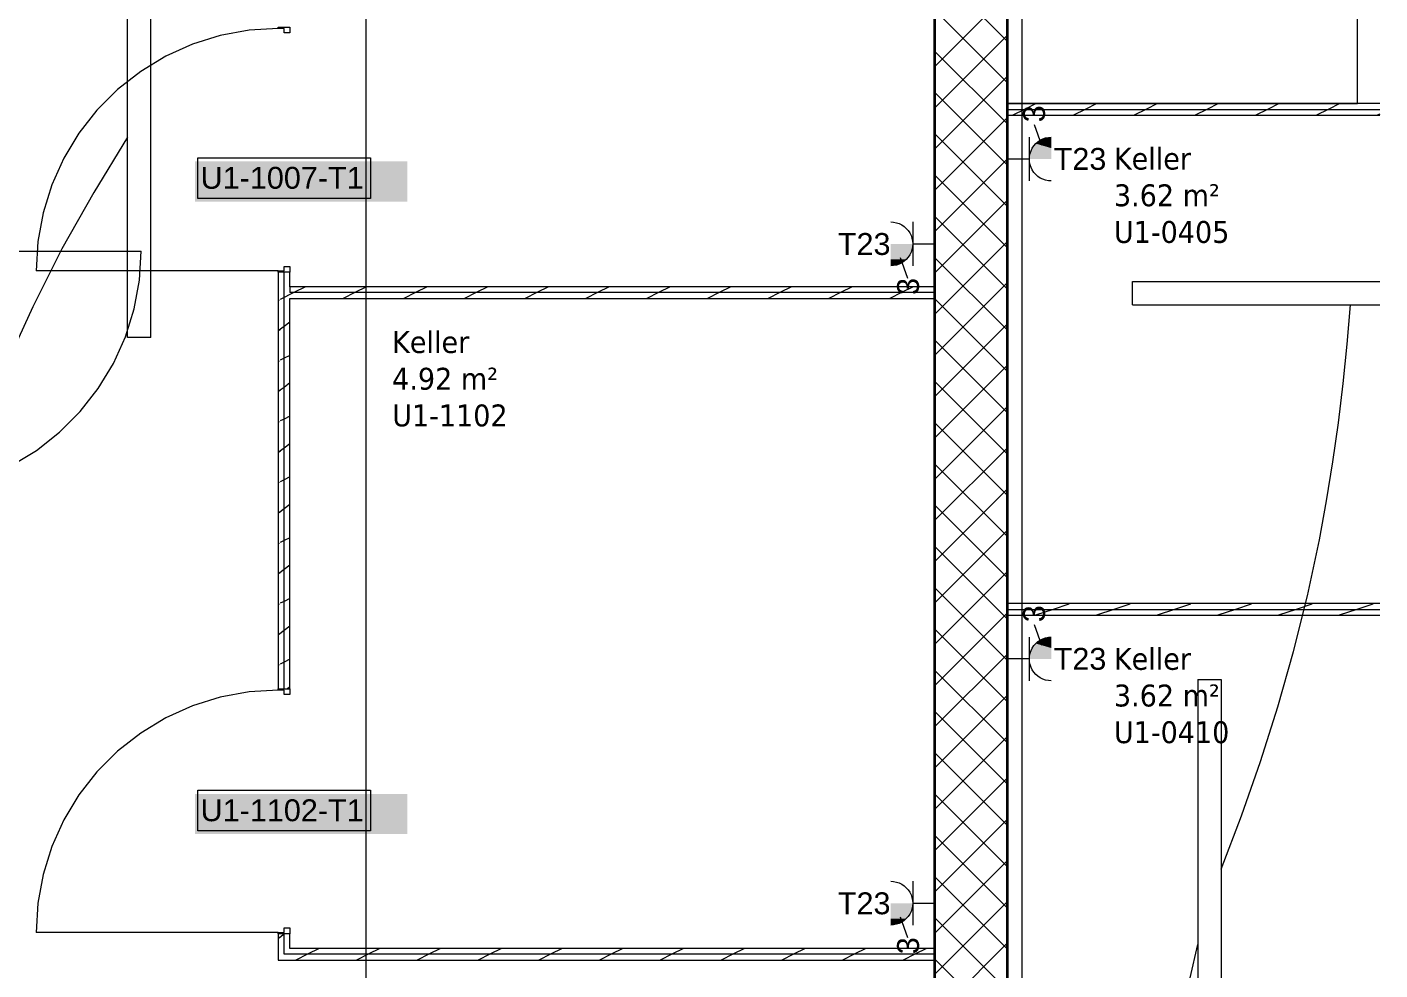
# Model space of a CAD drawing. Extents: x -1067 to 613, y -179 to 712.
# Drawn here: x 106.1 to 198.8, y 353 to 417.6 of the extents above; entities that cross this region are included whole.
import ezdxf
from ezdxf.lldxf.tags import DXFTag

# ---------------------------------------------------------------- set-up
doc = ezdxf.new("R2010")
doc.units = 0
doc.layers.get('0').update_dxf_attribs({"lineweight": 13})
for name, color, linetype, lineweight in [('A-AREA-____-IDEN', 7, 'Continuous', 5), ('A-DETL-GENF-HDLN', 7, '_Verdeckte Linien_', 9), ('A-DOOR-____-IDEN', 7, 'Continuous', 5), ('A-DOOR-FRAM-MCUT', 7, 'Continuous', 9), ('A-DOOR-OPNG-OTLN', 7, 'Continuous', 9), ('A-WALL-____-MCUT', 7, 'Continuous', 35), ('A-WALL-____-PATT', 7, 'Continuous', 35), ('A-WALL-FNSH-MCUT', 7, 'Continuous', 35), ('S-GRID-____-OTLN', 7, 'Continuous', 5)]:
    doc.layers.add(name, color=color, linetype=linetype, lineweight=lineweight)
for name, color, linetype, lineweight, true_color in [('EL01_WAN_Kraft', 1, 'Continuous', 13, 0xff0000), ('EL01_WAN_Leitung_Licht', 7, 'Continuous', 13, 0x0080ff), ('EL01_WAN_Leuchten', 7, 'Continuous', 13, 0x0080ff)]:
    doc.layers.add(name, color=color, linetype=linetype, lineweight=lineweight, true_color=true_color)
doc.styles.get("Standard").update_dxf_attribs({"font": 'arial.ttf'})
tags = doc.linetypes.add('_Rasterlinie_', pattern=[0.375, 0.2, -0.05, 0.075, -0.05]).pattern_tags.tags
tags[10:11] = [DXFTag(74, 4), DXFTag(75, 0), DXFTag(340, '0'), DXFTag(46, 1.0), DXFTag(50, 0.0), DXFTag(44, 0.0), DXFTag(45, 0.0)]
tags[8:9] = [DXFTag(74, 4), DXFTag(75, 0), DXFTag(340, '0'), DXFTag(46, 1.0), DXFTag(50, 0.0), DXFTag(44, 0.0), DXFTag(45, 0.0)]
tags[6:7] = [DXFTag(74, 4), DXFTag(75, 0), DXFTag(340, '0'), DXFTag(46, 1.0), DXFTag(50, 0.0), DXFTag(44, 0.0), DXFTag(45, 0.0)]
tags[4:5] = [DXFTag(74, 4), DXFTag(75, 0), DXFTag(340, '0'), DXFTag(46, 1.0), DXFTag(50, 0.0), DXFTag(44, 0.0), DXFTag(45, 0.0)]
tags = doc.linetypes.add('_Verdeckte Linien_', pattern=[0.15, 0.1, -0.05]).pattern_tags.tags
tags[6:7] = [DXFTag(74, 4), DXFTag(75, 0), DXFTag(340, '0'), DXFTag(46, 1.0), DXFTag(50, 0.0), DXFTag(44, 0.0), DXFTag(45, 0.0)]
tags[4:5] = [DXFTag(74, 4), DXFTag(75, 0), DXFTag(340, '0'), DXFTag(46, 1.0), DXFTag(50, 0.0), DXFTag(44, 0.0), DXFTag(45, 0.0)]

# ---------------------------------------------------------------- blocks, each defined once
blk = doc.blocks.new('Referenz-A0UJ3194XE', base_point=(-1062.181, -175.856))
at = {"layer": 'A-DETL-GENF-HDLN', "color": 0, "linetype": '_Verdeckte Linien_', "ltscale": 0.13}
for p, q in [((197.303, 412.376), (197.303, 444.376)), ((173.303, 425.376), (173.303, 412.376)), ((173.303, 412.376), (197.303, 412.376))]:
    blk.add_line(p, q, dxfattribs=at)
at = {"layer": 'A-DOOR-____-IDEN', "color": 0, "linetype": 'Continuous', "ltscale": 0.13}
for p, q in [((117.782, 408.662), (129.622, 408.662)), ((117.782, 405.882), (117.782, 408.662)), ((129.622, 408.662), (129.622, 405.882)), ((129.622, 405.882), (117.782, 405.882)), ((117.782, 365.312), (129.622, 365.312)), ((117.782, 362.532), (117.782, 365.312)), ((129.622, 365.312), (129.622, 362.532)), ((129.622, 362.532), (117.782, 362.532))]:
    blk.add_line(p, q, dxfattribs=at)
at = {"layer": 'A-DOOR-____-IDEN', "color": 7, "linetype": 'Continuous', "ltscale": 0.13, "true_color": 0xffffff}
for points in [[(117.607, 405.66), (132.146, 405.66), (117.607, 408.419)], [(132.146, 405.66), (117.607, 408.419), (132.146, 408.419)], [(117.607, 362.31), (132.146, 362.31), (117.607, 365.069)], [(132.146, 362.31), (117.607, 365.069), (132.146, 365.069)]]:
    blk.add_solid(points, dxfattribs=at)
at = {"layer": 'A-DOOR-FRAM-MCUT', "color": 0, "linetype": 'Continuous', "ltscale": 0.13}
for p, q in [((123.303, 417.626), (124.103, 417.626)), ((123.303, 417.526), (123.303, 417.626)), ((123.703, 417.526), (123.303, 417.526)), ((123.703, 417.226), (123.703, 417.526)), ((124.103, 417.626), (124.103, 417.226)), ((124.103, 417.226), (123.703, 417.226)), ((123.303, 400.926), (123.703, 400.926)), ((123.303, 400.826), (123.303, 400.926)), ((124.103, 400.826), (123.303, 400.826)), ((123.703, 401.226), (124.103, 401.226)), ((123.703, 400.926), (123.703, 401.226)), ((124.103, 401.226), (124.103, 400.826)), ((123.303, 372.276), (124.103, 372.276)), ((123.303, 372.176), (123.303, 372.276)), ((123.703, 372.176), (123.303, 372.176)), ((123.703, 371.876), (123.703, 372.176)), ((124.103, 372.276), (124.103, 371.876)), ((124.103, 371.876), (123.703, 371.876)), ((123.303, 355.576), (123.703, 355.576)), ((123.303, 355.476), (123.303, 355.576)), ((124.103, 355.476), (123.303, 355.476)), ((123.703, 355.876), (124.103, 355.876)), ((123.703, 355.576), (123.703, 355.876)), ((124.103, 355.876), (124.103, 355.476))]:
    blk.add_line(p, q, dxfattribs=at)
at = {"layer": 'A-DOOR-OPNG-OTLN', "color": 0, "linetype": 'Continuous', "ltscale": 0.13}
for p, q in [((123.303, 417.526), (121.302, 417.405)), ((119.33, 417.043), (117.417, 416.447)), ((121.302, 417.405), (119.33, 417.043)), ((115.589, 415.624), (113.873, 414.587)), ((117.417, 416.447), (115.589, 415.624)), ((113.873, 414.587), (112.295, 413.351)), ((112.295, 413.351), (110.878, 411.934)), ((110.878, 411.934), (109.641, 410.356)), ((109.641, 410.356), (108.604, 408.64)), ((108.604, 408.64), (107.782, 406.812)), ((107.782, 406.812), (107.185, 404.898)), ((107.185, 404.898), (106.824, 402.927)), ((106.824, 402.927), (106.703, 400.926)), ((97.303, 402.276), (113.903, 402.276)), ((113.782, 400.275), (113.903, 402.276)), ((123.303, 400.926), (106.703, 400.926)), ((113.421, 398.303), (113.782, 400.275)), ((112.824, 396.389), (113.421, 398.303)), ((112.002, 394.561), (112.824, 396.389)), ((110.965, 392.846), (112.002, 394.561)), ((109.728, 391.268), (110.965, 392.846)), ((108.311, 389.85), (109.728, 391.268)), ((106.733, 388.614), (108.311, 389.85)), ((105.017, 387.577), (106.733, 388.614)), ((121.302, 372.055), (119.33, 371.693)), ((123.303, 372.176), (121.302, 372.055)), ((117.417, 371.097), (115.589, 370.274)), ((119.33, 371.693), (117.417, 371.097)), ((115.589, 370.274), (113.873, 369.237)), ((113.873, 369.237), (112.295, 368.001)), ((112.295, 368.001), (110.878, 366.584)), ((110.878, 366.584), (109.641, 365.006)), ((109.641, 365.006), (108.604, 363.29)), ((108.604, 363.29), (107.782, 361.462)), ((107.782, 361.462), (107.185, 359.548)), ((107.185, 359.548), (106.824, 357.577)), ((106.824, 357.577), (106.703, 355.576)), ((123.303, 355.576), (106.703, 355.576))]:
    blk.add_line(p, q, dxfattribs=at)
at = {"layer": 'A-WALL-____-MCUT', "color": 0, "linetype": 'Continuous', "ltscale": 0.35}
for p, q in [((168.303, 444.376), (168.303, 354.076)), ((173.303, 339.476), (173.303, 444.376)), ((168.303, 354.076), (168.303, 339.476))]:
    blk.add_line(p, q, dxfattribs=at)
at = {"layer": 'A-WALL-____-MCUT', "color": 0, "linetype": 'Continuous', "lineweight": 9, "ltscale": 0.13}
for p, q in [((173.303, 411.976), (198.844, 411.976)), ((123.703, 372.276), (123.703, 400.826)), ((124.103, 399.826), (124.103, 399.426)), ((168.303, 399.426), (124.103, 399.426)), ((173.303, 377.715), (198.844, 377.715)), ((123.703, 354.076), (123.703, 355.476)), ((168.303, 354.076), (123.703, 354.076))]:
    blk.add_line(p, q, dxfattribs=at)
at = {"layer": 'A-WALL-____-PATT', "color": 0, "linetype": 'Continuous', "lineweight": 9, "ltscale": 0.13}
for p, q in [((173.303, 416.639), (168.303, 421.639)), ((168.303, 414.906), (173.303, 419.906)), ((173.303, 413.81), (168.303, 418.81)), ((168.303, 412.078), (173.303, 417.078)), ((173.303, 410.982), (168.303, 415.982)), ((168.303, 409.249), (173.303, 414.249)), ((173.303, 408.154), (168.303, 413.154)), ((174.471, 411.976), (173.671, 411.576)), ((175.271, 412.376), (174.471, 411.976)), ((178.636, 411.976), (177.836, 411.576)), ((179.436, 412.376), (178.636, 411.976)), ((182.8, 411.976), (182, 411.576)), ((183.6, 412.376), (182.8, 411.976)), ((186.965, 411.976), (186.165, 411.576)), ((187.765, 412.376), (186.965, 411.976)), ((191.13, 411.976), (190.33, 411.576)), ((191.93, 412.376), (191.13, 411.976)), ((195.295, 411.976), (194.495, 411.576)), ((196.095, 412.376), (195.295, 411.976)), ((168.303, 406.421), (173.303, 411.421)), ((198.844, 411.667), (198.66, 411.576)), ((173.303, 405.325), (168.303, 410.325)), ((168.303, 403.593), (173.303, 408.593)), ((173.303, 402.497), (168.303, 407.497)), ((168.303, 400.764), (173.303, 405.764)), ((173.303, 399.668), (168.303, 404.668)), ((168.303, 397.936), (173.303, 402.936)), ((173.303, 396.84), (168.303, 401.84)), ((125.181, 399.826), (124.381, 399.426)), ((129.346, 399.826), (128.546, 399.426)), ((133.511, 399.826), (132.711, 399.426)), ((137.676, 399.826), (136.876, 399.426)), ((141.841, 399.826), (141.041, 399.426)), ((146.006, 399.826), (145.206, 399.426)), ((150.171, 399.826), (149.371, 399.426)), ((154.336, 399.826), (153.536, 399.426)), ((158.5, 399.826), (157.7, 399.426)), ((162.665, 399.826), (161.865, 399.426)), ((166.83, 399.826), (166.03, 399.426)), ((168.303, 395.107), (173.303, 400.107)), ((123.372, 398.898), (123.303, 398.875)), ((123.703, 399.087), (123.443, 398.957)), ((124.103, 399.287), (123.703, 399.087)), ((124.381, 399.426), (124.103, 399.287)), ((128.546, 399.426), (127.746, 399.026)), ((132.711, 399.426), (131.911, 399.026)), ((136.876, 399.426), (136.076, 399.026)), ((141.041, 399.426), (140.241, 399.026)), ((145.206, 399.426), (144.406, 399.026)), ((149.371, 399.426), (148.571, 399.026)), ((153.536, 399.426), (152.736, 399.026)), ((157.7, 399.426), (156.9, 399.026)), ((161.865, 399.426), (161.065, 399.026)), ((166.03, 399.426), (165.23, 399.026)), ((173.303, 394.011), (168.303, 399.011)), ((123.703, 397.096), (123.31, 396.801)), ((124.103, 397.396), (123.703, 397.096)), ((168.303, 392.279), (173.303, 397.279)), ((123.443, 396.874), (123.303, 396.804)), ((173.303, 391.183), (168.303, 396.183)), ((123.372, 394.733), (123.303, 394.71)), ((123.703, 394.922), (123.443, 394.792)), ((124.103, 395.122), (123.703, 394.922)), ((168.303, 389.451), (173.303, 394.451)), ((173.303, 388.355), (168.303, 393.355)), ((123.443, 392.709), (123.303, 392.639)), ((123.703, 392.931), (123.311, 392.637)), ((124.103, 393.231), (123.703, 392.931)), ((168.303, 386.622), (173.303, 391.622)), ((123.372, 390.569), (123.303, 390.546)), ((123.703, 390.757), (123.443, 390.627)), ((124.103, 390.957), (123.703, 390.757)), ((173.303, 385.526), (168.303, 390.526)), ((123.703, 388.766), (123.311, 388.472)), ((124.103, 389.066), (123.703, 388.766)), ((168.303, 383.794), (173.303, 388.794)), ((123.443, 388.544), (123.303, 388.474)), ((173.303, 382.698), (168.303, 387.698)), ((123.373, 386.404), (123.303, 386.381)), ((123.703, 386.592), (123.443, 386.462)), ((124.103, 386.792), (123.703, 386.592)), ((168.303, 380.965), (173.303, 385.965)), ((123.442, 384.379), (123.303, 384.31)), ((123.703, 384.601), (123.312, 384.308)), ((124.103, 384.901), (123.703, 384.601)), ((173.303, 379.869), (168.303, 384.869)), ((168.303, 378.137), (173.303, 383.137)), ((123.373, 382.24), (123.303, 382.216)), ((123.703, 382.427), (123.442, 382.297)), ((124.103, 382.627), (123.703, 382.427)), ((173.303, 377.041), (168.303, 382.041)), ((123.703, 380.436), (123.312, 380.143)), ((124.103, 380.736), (123.703, 380.436)), ((123.442, 380.214), (123.303, 380.145)), ((168.303, 375.308), (173.303, 380.308)), ((173.303, 374.212), (168.303, 379.212)), ((123.373, 378.075), (123.303, 378.052)), ((123.703, 378.262), (123.442, 378.132)), ((124.103, 378.462), (123.703, 378.262)), ((173.354, 378.076), (173.303, 378.059)), ((176.435, 377.715), (175.235, 377.315)), ((177.519, 378.077), (176.435, 377.715)), ((180.599, 377.715), (179.399, 377.315)), ((181.684, 378.077), (180.599, 377.715)), ((184.764, 377.715), (183.564, 377.315)), ((185.849, 378.077), (184.764, 377.715)), ((188.929, 377.715), (187.729, 377.315)), ((190.015, 378.077), (188.929, 377.715)), ((193.094, 377.715), (191.894, 377.315)), ((194.18, 378.077), (193.094, 377.715)), ((197.258, 377.715), (196.058, 377.315)), ((198.345, 378.077), (197.258, 377.715)), ((168.303, 372.48), (173.303, 377.48)), ((123.442, 376.049), (123.303, 375.98)), ((123.703, 376.271), (123.313, 375.978)), ((124.103, 376.571), (123.703, 376.271)), ((173.303, 371.384), (168.303, 376.384)), ((123.373, 373.91), (123.303, 373.887)), ((123.703, 374.097), (123.442, 373.967)), ((124.103, 374.297), (123.703, 374.097)), ((168.303, 369.652), (173.303, 374.652)), ((173.303, 368.556), (168.303, 373.556)), ((124.103, 372.406), (123.929, 372.276)), ((168.303, 366.823), (173.303, 371.823)), ((173.303, 365.727), (168.303, 370.727)), ((168.303, 363.995), (173.303, 368.995)), ((173.303, 362.899), (168.303, 367.899)), ((168.303, 361.166), (173.303, 366.166)), ((173.303, 360.07), (168.303, 365.07)), ((168.303, 358.338), (173.303, 363.338)), ((173.303, 357.242), (168.303, 362.242)), ((168.303, 355.509), (173.303, 360.509)), ((173.303, 354.413), (168.303, 359.413)), ((168.303, 352.681), (173.303, 357.681)), ((173.303, 351.585), (168.303, 356.585)), ((123.703, 355.446), (123.315, 355.155)), ((123.743, 355.476), (123.703, 355.446)), ((123.441, 355.224), (123.303, 355.155)), ((126.109, 354.476), (125.309, 354.076)), ((130.274, 354.476), (129.474, 354.076)), ((134.439, 354.476), (133.639, 354.076)), ((138.604, 354.476), (137.804, 354.076)), ((142.769, 354.476), (141.969, 354.076)), ((146.934, 354.476), (146.134, 354.076)), ((151.098, 354.476), (150.298, 354.076)), ((155.263, 354.476), (154.463, 354.076)), ((159.428, 354.476), (158.628, 354.076)), ((163.593, 354.476), (162.793, 354.076)), ((167.758, 354.476), (166.958, 354.076)), ((168.303, 349.853), (173.303, 354.853)), ((125.309, 354.076), (124.509, 353.676)), ((129.474, 354.076), (128.674, 353.676)), ((133.639, 354.076), (132.839, 353.676)), ((137.804, 354.076), (137.004, 353.676)), ((141.969, 354.076), (141.169, 353.676)), ((146.134, 354.076), (145.334, 353.676)), ((150.298, 354.076), (149.498, 353.676)), ((154.463, 354.076), (153.663, 353.676)), ((158.628, 354.076), (157.828, 353.676)), ((162.793, 354.076), (161.993, 353.676)), ((166.958, 354.076), (166.158, 353.676)), ((173.303, 348.757), (168.303, 353.757))]:
    blk.add_line(p, q, dxfattribs=at)
at = {"layer": 'A-WALL-FNSH-MCUT', "color": 0, "linetype": 'Continuous', "lineweight": 9, "ltscale": 0.13}
for p, q in [((198.844, 412.376), (173.303, 412.376)), ((173.303, 411.576), (198.844, 411.576)), ((123.303, 400.826), (123.303, 372.276)), ((124.103, 400.826), (123.303, 400.826)), ((124.103, 399.826), (124.103, 400.826)), ((168.303, 399.826), (124.103, 399.826)), ((124.103, 372.276), (124.103, 399.026)), ((124.103, 399.026), (168.303, 399.026)), ((198.844, 378.115), (173.303, 378.115)), ((173.303, 377.315), (198.844, 377.315)), ((123.303, 372.276), (124.103, 372.276)), ((123.303, 355.476), (123.303, 353.676)), ((124.103, 355.476), (123.303, 355.476)), ((124.103, 354.476), (124.103, 355.476)), ((168.303, 354.476), (124.103, 354.476)), ((123.303, 353.676), (168.303, 353.676))]:
    blk.add_line(p, q, dxfattribs=at)
at = {"layer": 'S-GRID-____-OTLN', "color": 0, "linetype": '_Rasterlinie_', "ltscale": 0.13}
for p, q in [((129.303, 560.559), (129.303, 159.768)), ((174.303, -171.085), (174.303, 546.376))]:
    blk.add_line(p, q, dxfattribs=at)
at = {"layer": 'A-AREA-____-IDEN', "color": 0, "linetype": 'Continuous', "ltscale": 0.13, "char_height": 1.5, "attachment_point": 1}
for s, insert in [('{\\W0.9;\\fVerdana;Keller}', (180.604, 409.36)), ('{\\W0.9;\\fVerdana;3.62 m²}', (180.604, 406.846)), ('{\\W0.9;\\fVerdana;U1-0405}', (180.604, 404.333)), ('{\\W0.9;\\fVerdana;Keller}', (131.116, 396.785)), ('{\\W0.9;\\fVerdana;4.92 m²}', (131.116, 394.271)), ('{\\W0.9;\\fVerdana;U1-1102}', (131.116, 391.757)), ('{\\W0.9;\\fVerdana;Keller}', (180.604, 375.072)), ('{\\W0.9;\\fVerdana;3.62 m²}', (180.604, 372.559)), ('{\\W0.9;\\fVerdana;U1-0410}', (180.604, 370.045))]:
    blk.add_mtext(s, dxfattribs=dict(at, insert=insert))
at = {"layer": 'A-DOOR-____-IDEN', "color": 0, "linetype": 'Continuous', "ltscale": 0.13, "char_height": 1.5, "attachment_point": 1}
for s, insert in [('{\\fArial;U1-1007-T1}', (117.982, 408.044)), ('{\\fArial;U1-1102-T1}', (117.982, 364.694))]:
    blk.add_mtext(s, dxfattribs=dict(at, insert=insert))
blk = doc.blocks.new('LED-Langfeldleuchte 37W-A0UJ31MOXE', base_point=(186.347, 342.901))
at = {"color": 0, "lineweight": -2}
for p, q in [((186.347, 372.901), (186.347, 342.901)), ((186.347, 372.901), (187.947, 372.901)), ((187.947, 372.901), (187.947, 342.901)), ((186.347, 342.901), (187.947, 342.901))]:
    blk.add_line(p, q, dxfattribs=at)
blk = doc.blocks.new('Leitung-A0UJ31QUXE', base_point=(187.947, 359.896))
at = {"color": 0, "linetype": 'ByBlock', "lineweight": -2, "ltscale": 0.13}
for p, q in [((196.598, 395.889), (196.818, 398.586)), ((196.326, 393.195), (196.598, 395.889)), ((196.001, 390.507), (196.326, 393.195)), ((195.622, 387.825), (196.001, 390.507)), ((195.187, 385.152), (195.622, 387.825)), ((194.692, 382.489), (195.187, 385.152)), ((193.868, 378.641), (194.692, 382.489)), ((192.919, 374.82), (193.868, 378.641)), ((191.85, 371.031), (192.919, 374.82)), ((190.662, 367.278), (191.85, 371.031)), ((189.36, 363.565), (190.662, 367.278)), ((187.947, 359.896), (189.36, 363.565))]:
    blk.add_line(p, q, dxfattribs=at)
blk = doc.blocks.new('LED-Langfeldleuchte 37W-A0UJ31UAXE', base_point=(181.877, 398.586))
at = {"color": 0, "lineweight": -2}
for p, q in [((181.877, 400.186), (198.844, 400.186)), ((181.877, 398.586), (181.877, 400.186)), ((181.877, 398.586), (198.844, 398.586))]:
    blk.add_line(p, q, dxfattribs=at)
blk = doc.blocks.new('Leitung-A0UJ31WSXE', base_point=(97.011, 342.776))
at = {"color": 0, "linetype": 'ByBlock', "lineweight": -2, "ltscale": 0.13}
for p, q in [((112.973, 410.069), (110.651, 406.294)), ((110.651, 406.294), (108.478, 402.423)), ((108.478, 402.423), (106.469, 398.461)), ((106.469, 398.461), (104.635, 394.414)), ((104.635, 394.414), (102.991, 390.288)), ((102.991, 390.288), (101.549, 386.087)), ((101.549, 386.087), (99.643, 379.065)), ((99.643, 379.065), (98.278, 371.903)), ((98.278, 371.903), (97.413, 364.648)), ((97.413, 364.648), (97.011, 357.345)), ((97.011, 357.345), (97.033, 350.039)), ((97.033, 350.039), (97.44, 342.776))]:
    blk.add_line(p, q, dxfattribs=at)
blk = doc.blocks.new('Leitung-A0UJ31XUXE', base_point=(182.365, 287.229))
at = {"color": 0, "linetype": 'ByBlock', "lineweight": -2, "ltscale": 0.13}
for p, q in [((185.825, 352.454), (186.347, 354.737)), ((185.334, 350.164), (185.825, 352.454)), ((184.874, 347.867), (185.334, 350.164)), ((184.449, 345.564), (184.874, 347.867)), ((184.06, 343.253), (184.449, 345.564)), ((183.71, 340.934), (184.06, 343.253)), ((182.745, 331.996), (183.71, 340.934)), ((182.365, 322.989), (182.745, 331.996)), ((182.551, 313.96), (182.365, 322.989)), ((183.288, 304.959), (182.551, 313.96)), ((184.559, 296.032), (183.288, 304.959)), ((186.347, 287.229), (184.559, 296.032))]:
    blk.add_line(p, q, dxfattribs=at)
blk = doc.blocks.new('Steckdose T23_ AP_ 3-fach-A0UJ31XWXE', base_point=(161.673, 354.076))
at = {"color": 0, "lineweight": -2}
for p, q in [((165.305, 359.076), (165.501, 359.063)), ((165.501, 359.063), (165.693, 359.025)), ((165.693, 359.025), (165.879, 358.962)), ((166.805, 359.076), (166.805, 356.076)), ((165.879, 358.962), (166.055, 358.875)), ((166.055, 358.875), (166.218, 358.766)), ((166.218, 358.766), (166.366, 358.636)), ((166.366, 358.636), (166.495, 358.489)), ((166.495, 358.489), (166.604, 358.326)), ((166.604, 358.326), (166.691, 358.15)), ((166.691, 358.15), (166.754, 357.964)), ((166.754, 357.187), (166.691, 357.002)), ((166.754, 357.964), (166.792, 357.771)), ((166.792, 357.38), (166.754, 357.187)), ((166.792, 357.771), (166.805, 357.576)), ((166.805, 357.576), (166.792, 357.38)), ((166.805, 357.576), (168.305, 357.576)), ((166.055, 356.277), (165.879, 356.19)), ((165.951, 356.65), (166.459, 355.233)), ((166.218, 356.386), (166.055, 356.277)), ((166.366, 356.515), (166.218, 356.386)), ((166.495, 356.663), (166.366, 356.515)), ((166.604, 356.826), (166.495, 356.663)), ((166.691, 357.002), (166.604, 356.826)), ((165.501, 356.089), (165.305, 356.076)), ((165.693, 356.127), (165.501, 356.089)), ((165.879, 356.19), (165.693, 356.127))]:
    blk.add_line(p, q, dxfattribs=at)
for points in [[(166.754, 357.187), (165.305, 357.187), (166.805, 357.576)], [(165.305, 357.187), (166.805, 357.576), (165.305, 357.576)], [(166.604, 356.826), (165.305, 356.826), (166.754, 357.187)], [(165.305, 356.826), (166.754, 357.187), (165.305, 357.187)], [(166.366, 356.515), (165.305, 356.515), (166.604, 356.826)], [(165.305, 356.515), (166.604, 356.826), (165.305, 356.826)], [(166.055, 356.277), (165.305, 356.277), (166.366, 356.515)], [(165.305, 356.277), (166.366, 356.515), (165.305, 356.515)], [(165.693, 356.127), (165.305, 356.127), (166.055, 356.277)], [(165.305, 356.127), (166.055, 356.277), (165.305, 356.277)], [(165.305, 356.076), (165.693, 356.127), (165.305, 356.127)]]:
    blk.add_solid(points, dxfattribs=at)
at = {"color": 0, "lineweight": -2, "insert": (161.673, 358.317), "char_height": 1.5, "attachment_point": 1}
blk.add_mtext('{\\fArial;T23}', dxfattribs=at)
at = {"color": 0, "lineweight": -2, "insert": (165.736, 354.076), "char_height": 1.5, "attachment_point": 1, "rotation": 90}
blk.add_mtext('{\\fArial;3}', dxfattribs=at)
blk = doc.blocks.new('Steckdose T23_ AP_ 3-fach-A0UJ321IXE', base_point=(173.305, 372.815))
at = {"color": 0, "lineweight": -2}
for p, q in [((175.659, 375.241), (175.151, 376.658)), ((174.805, 372.815), (174.805, 375.815)), ((175.555, 375.614), (175.731, 375.701)), ((175.731, 375.701), (175.917, 375.764)), ((175.917, 375.764), (176.109, 375.802)), ((176.109, 375.802), (176.305, 375.815)), ((174.856, 374.703), (174.919, 374.889)), ((174.919, 374.889), (175.006, 375.065)), ((175.006, 375.065), (175.115, 375.228)), ((175.115, 375.228), (175.244, 375.376)), ((175.244, 375.376), (175.392, 375.505)), ((175.392, 375.505), (175.555, 375.614)), ((174.805, 374.315), (173.305, 374.315)), ((174.805, 374.315), (174.818, 374.511)), ((174.818, 374.119), (174.805, 374.315)), ((174.818, 374.511), (174.856, 374.703)), ((174.856, 373.927), (174.818, 374.119)), ((174.919, 373.741), (174.856, 373.927)), ((175.006, 373.565), (174.919, 373.741)), ((175.115, 373.402), (175.006, 373.565)), ((175.244, 373.254), (175.115, 373.402)), ((175.392, 373.125), (175.244, 373.254)), ((175.555, 373.016), (175.392, 373.125)), ((175.731, 372.929), (175.555, 373.016)), ((175.917, 372.866), (175.731, 372.929)), ((176.109, 372.828), (175.917, 372.866)), ((176.305, 372.815), (176.109, 372.828))]:
    blk.add_line(p, q, dxfattribs=at)
for points in [[(175.555, 375.614), (176.305, 375.614), (175.917, 375.764)], [(175.917, 375.764), (176.305, 375.764), (176.305, 375.815)], [(176.305, 375.614), (175.917, 375.764), (176.305, 375.764)], [(174.856, 374.703), (176.305, 374.703), (175.006, 375.065)], [(175.006, 375.065), (176.305, 375.065), (175.244, 375.376)], [(176.305, 374.703), (175.006, 375.065), (176.305, 375.065)], [(175.244, 375.376), (176.305, 375.376), (175.555, 375.614)], [(176.305, 375.065), (175.244, 375.376), (176.305, 375.376)], [(176.305, 375.376), (175.555, 375.614), (176.305, 375.614)], [(174.805, 374.315), (176.305, 374.315), (174.856, 374.703)], [(176.305, 374.315), (174.856, 374.703), (176.305, 374.703)]]:
    blk.add_solid(points, dxfattribs=at)
at = {"color": 0, "lineweight": -2, "insert": (174.374, 376.833), "char_height": 1.5, "attachment_point": 1, "rotation": 90}
blk.add_mtext('{\\fArial;3}', dxfattribs=at)
at = {"color": 0, "lineweight": -2, "insert": (176.473, 375.073), "char_height": 1.5, "attachment_point": 1}
blk.add_mtext('{\\fArial;T23}', dxfattribs=at)
blk = doc.blocks.new('Steckdose T23_ AP_ 3-fach-A0UJ3220XE', base_point=(173.305, 407.079))
at = {"color": 0, "lineweight": -2}
for p, q in [((174.805, 407.079), (174.805, 410.079)), ((175.659, 409.505), (175.151, 410.922)), ((175.731, 409.965), (175.917, 410.028)), ((175.917, 410.028), (176.109, 410.067)), ((176.109, 410.067), (176.305, 410.079)), ((174.856, 408.968), (174.919, 409.153)), ((174.919, 409.153), (175.006, 409.329)), ((175.006, 409.329), (175.115, 409.493)), ((175.115, 409.493), (175.244, 409.64)), ((175.244, 409.64), (175.392, 409.769)), ((175.392, 409.769), (175.555, 409.878)), ((175.555, 409.878), (175.731, 409.965)), ((174.805, 408.579), (173.305, 408.579)), ((174.805, 408.579), (174.818, 408.775)), ((174.818, 408.384), (174.805, 408.579)), ((174.818, 408.775), (174.856, 408.968)), ((174.856, 408.191), (174.818, 408.384)), ((174.919, 408.005), (174.856, 408.191)), ((175.006, 407.829), (174.919, 408.005)), ((175.115, 407.666), (175.006, 407.829)), ((175.244, 407.519), (175.115, 407.666)), ((175.392, 407.389), (175.244, 407.519)), ((175.555, 407.28), (175.392, 407.389)), ((175.731, 407.194), (175.555, 407.28)), ((175.917, 407.13), (175.731, 407.194)), ((176.109, 407.092), (175.917, 407.13)), ((176.305, 407.079), (176.109, 407.092))]:
    blk.add_line(p, q, dxfattribs=at)
for points in [[(175.555, 409.878), (176.305, 409.878), (175.917, 410.028)], [(175.917, 410.028), (176.305, 410.028), (176.305, 410.079)], [(176.305, 409.878), (175.917, 410.028), (176.305, 410.028)], [(174.856, 408.968), (176.305, 408.968), (175.006, 409.329)], [(175.006, 409.329), (176.305, 409.329), (175.244, 409.64)], [(176.305, 408.968), (175.006, 409.329), (176.305, 409.329)], [(175.244, 409.64), (176.305, 409.64), (175.555, 409.878)], [(176.305, 409.329), (175.244, 409.64), (176.305, 409.64)], [(176.305, 409.64), (175.555, 409.878), (176.305, 409.878)], [(174.805, 408.579), (176.305, 408.579), (174.856, 408.968)], [(176.305, 408.579), (174.856, 408.968), (176.305, 408.968)]]:
    blk.add_solid(points, dxfattribs=at)
at = {"color": 0, "lineweight": -2, "insert": (174.374, 411.097), "char_height": 1.5, "attachment_point": 1, "rotation": 90}
blk.add_mtext('{\\fArial;3}', dxfattribs=at)
at = {"color": 0, "lineweight": -2, "insert": (176.473, 409.338), "char_height": 1.5, "attachment_point": 1}
blk.add_mtext('{\\fArial;T23}', dxfattribs=at)
blk = doc.blocks.new('LED-Langfeldleuchte 37W-A0UJ326SXE', base_point=(112.973, 396.339))
at = {"color": 0, "lineweight": -2}
for p, q in [((112.973, 396.339), (112.973, 426.339)), ((114.573, 426.339), (112.973, 426.339)), ((114.573, 396.339), (114.573, 426.339)), ((114.573, 396.339), (112.973, 396.339))]:
    blk.add_line(p, q, dxfattribs=at)
blk = doc.blocks.new('Steckdose T23_ AP_ 3-fach-A0UJ327MXE', base_point=(161.673, 399.266))
at = {"color": 0, "lineweight": -2}
for p, q in [((165.305, 404.266), (165.501, 404.253)), ((165.501, 404.253), (165.693, 404.215)), ((165.693, 404.215), (165.879, 404.152)), ((165.879, 404.152), (166.055, 404.065)), ((166.055, 404.065), (166.218, 403.956)), ((166.218, 403.956), (166.366, 403.826)), ((166.366, 403.826), (166.495, 403.679)), ((166.495, 403.679), (166.604, 403.516)), ((166.604, 403.516), (166.691, 403.34)), ((166.805, 404.266), (166.805, 401.266)), ((166.691, 403.34), (166.754, 403.154)), ((166.754, 403.154), (166.792, 402.962)), ((166.792, 402.962), (166.805, 402.766)), ((166.805, 402.766), (166.792, 402.57)), ((166.805, 402.766), (168.305, 402.766)), ((165.951, 401.84), (166.459, 400.423)), ((166.366, 401.705), (166.218, 401.576)), ((166.495, 401.853), (166.366, 401.705)), ((166.604, 402.016), (166.495, 401.853)), ((166.691, 402.192), (166.604, 402.016)), ((166.754, 402.378), (166.691, 402.192)), ((166.792, 402.57), (166.754, 402.378)), ((165.501, 401.279), (165.305, 401.266)), ((165.693, 401.317), (165.501, 401.279)), ((165.879, 401.38), (165.693, 401.317)), ((166.055, 401.467), (165.879, 401.38)), ((166.218, 401.576), (166.055, 401.467))]:
    blk.add_line(p, q, dxfattribs=at)
for points in [[(166.754, 402.378), (165.305, 402.378), (166.805, 402.766)], [(165.305, 402.378), (166.805, 402.766), (165.305, 402.766)], [(166.604, 402.016), (165.305, 402.016), (166.754, 402.378)], [(165.305, 402.016), (166.754, 402.378), (165.305, 402.378)], [(166.366, 401.705), (165.305, 401.705), (166.604, 402.016)], [(165.305, 401.705), (166.604, 402.016), (165.305, 402.016)], [(166.055, 401.467), (165.305, 401.467), (166.366, 401.705)], [(165.305, 401.467), (166.366, 401.705), (165.305, 401.705)], [(165.693, 401.317), (165.305, 401.317), (166.055, 401.467)], [(165.305, 401.317), (166.055, 401.467), (165.305, 401.467)], [(165.305, 401.266), (165.693, 401.317), (165.305, 401.317)]]:
    blk.add_solid(points, dxfattribs=at)
at = {"color": 0, "lineweight": -2, "insert": (161.673, 403.507), "char_height": 1.5, "attachment_point": 1}
blk.add_mtext('{\\fArial;T23}', dxfattribs=at)
at = {"color": 0, "lineweight": -2, "insert": (165.736, 399.266), "char_height": 1.5, "attachment_point": 1, "rotation": 90}
blk.add_mtext('{\\fArial;3}', dxfattribs=at)

msp = doc.modelspace()

# ---------------------------------------------------------------- block references
at = {"color": 9, "lineweight": 25, "ltscale": 0.25, "true_color": 0xc0c0c0}
msp.add_blockref('Referenz-A0UJ3194XE', (-1062.181, -175.856), dxfattribs=at)
at = {"layer": 'EL01_WAN_Kraft', "color": 1, "linetype": 'Continuous', "ltscale": 0.13, "true_color": 0xff0000}
for name, p in [('Steckdose T23_ AP_ 3-fach-A0UJ3220XE', (173.305, 407.079)), ('Steckdose T23_ AP_ 3-fach-A0UJ327MXE', (161.673, 399.266)), ('Steckdose T23_ AP_ 3-fach-A0UJ321IXE', (173.305, 372.815)), ('Steckdose T23_ AP_ 3-fach-A0UJ31XWXE', (161.673, 354.076))]:
    msp.add_blockref(name, p, dxfattribs=at)
at = {"layer": 'EL01_WAN_Leitung_Licht', "ltscale": 0.13}
for name, p in [('Leitung-A0UJ31WSXE', (97.011, 342.776)), ('Leitung-A0UJ31QUXE', (187.947, 359.896)), ('Leitung-A0UJ31XUXE', (182.365, 287.229))]:
    msp.add_blockref(name, p, dxfattribs=at)
at = {"layer": 'EL01_WAN_Leuchten', "ltscale": 0.13}
for name, p in [('LED-Langfeldleuchte 37W-A0UJ326SXE', (112.973, 396.339)), ('LED-Langfeldleuchte 37W-A0UJ31UAXE', (181.877, 398.586)), ('LED-Langfeldleuchte 37W-A0UJ31MOXE', (186.347, 342.901))]:
    msp.add_blockref(name, p, dxfattribs=at)

doc.saveas('drawing.dxf')
